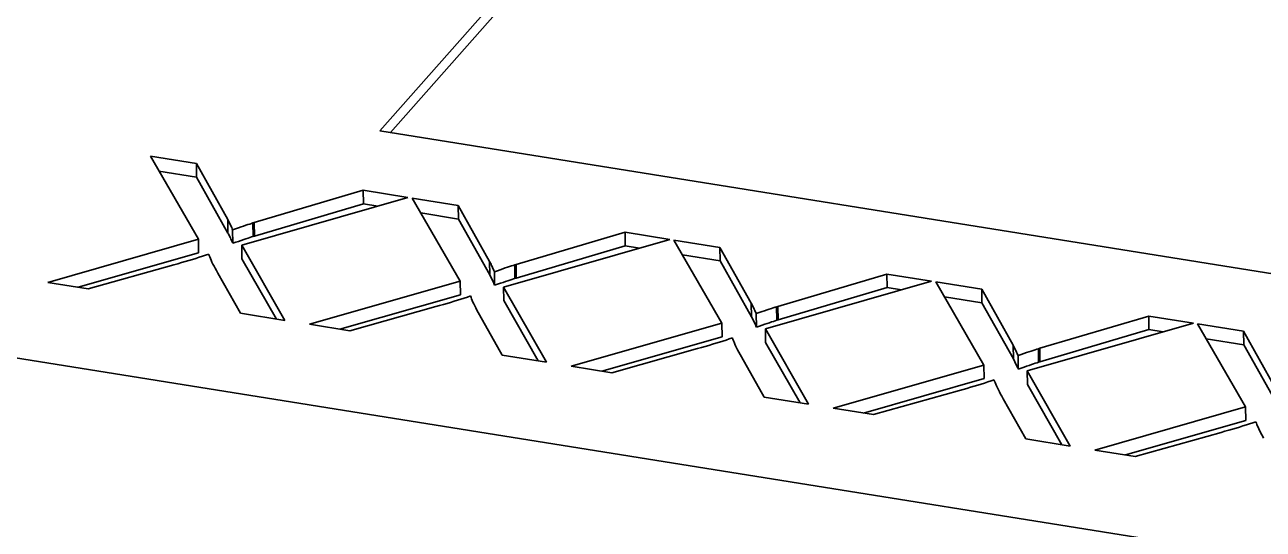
# Model space of a CAD drawing. Extents: x -1051 to 2563, y -231 to 775.
# Drawn here: x -182.077 to -177.975, y 537.503 to 539.175 of the extents above; entities that cross this region are included whole.
import ezdxf

# ---------------------------------------------------------------- set-up
doc = ezdxf.new("R2010")
doc.units = 0

msp = doc.modelspace()

# ---------------------------------------------------------------- linework, layer by layer
at = {"color": 7, "lineweight": 35, "ltscale": 0.110498}
msp.add_line((-180.901, 538.8238), (-177.977, 542.1384), dxfattribs=at)
at = {"color": 7, "lineweight": 35, "ltscale": 0.10919}
msp.add_line((-180.8656, 538.8181), (-177.9763, 542.0934), dxfattribs=at)
at = {"color": 7, "lineweight": 35, "ltscale": 0.188516}
msp.add_line((-173.4553, 537.6309), (-180.901, 538.8238), dxfattribs=at)
at = {"color": 7, "lineweight": 35, "ltscale": 0.007953}
for p, q in [((-181.5022, 538.4641), (-181.6613, 538.7395)), ((-178.0333, 537.9083), (-178.1924, 538.1837))]:
    msp.add_line(p, q, dxfattribs=at)
at = {"color": 7, "lineweight": 35, "ltscale": 0.003858}
for p, q in [((-181.6613, 538.7395), (-181.509, 538.7151)), ((-180.7941, 538.6006), (-180.6417, 538.5762)), ((-179.9269, 538.4617), (-179.7745, 538.4373)), ((-179.0597, 538.3227), (-178.9073, 538.2983)), ((-178.1924, 538.1837), (-178.0401, 538.1593))]:
    msp.add_line(p, q, dxfattribs=at)
at = {"color": 7, "lineweight": 35, "ltscale": 0.005311}
for p, q in [((-181.509, 538.7151), (-181.4051, 538.5298)), ((-180.641, 538.5312), (-180.5372, 538.3459)), ((-178.0401, 538.1593), (-177.9362, 537.974))]:
    msp.add_line(p, q, dxfattribs=at)
at = {"color": 7, "lineweight": 35, "ltscale": 0.001122}
for p, q in [((-181.509, 538.7151), (-181.5083, 538.6702)), ((-180.956, 538.6265), (-180.9553, 538.5817)), ((-181.3889, 538.4955), (-181.3882, 538.4507)), ((-180.0888, 538.4875), (-180.0881, 538.4427)), ((-180.5379, 538.3908), (-180.5372, 538.3459)), ((-180.635, 538.3251), (-180.6343, 538.2802)), ((-180.4913, 538.3056), (-180.4906, 538.2607)), ((-178.9073, 538.2983), (-178.9066, 538.2534)), ((-179.5826, 538.2416), (-179.5819, 538.1968)), ((-179.6544, 538.2177), (-179.6537, 538.1728)), ((-179.587, 538.2402), (-179.5863, 538.1954)), ((-178.3543, 538.2097), (-178.3536, 538.1648)), ((-178.0401, 538.1593), (-178.0394, 538.1144)), ((-178.8034, 538.1129), (-178.8027, 538.0681)), ((-178.7154, 538.1027), (-178.7147, 538.0578)), ((-178.9005, 538.0472), (-178.8998, 538.0023)), ((-178.7569, 538.0277), (-178.7561, 537.9828))]:
    msp.add_line(p, q, dxfattribs=at)
at = {"color": 7, "lineweight": 35, "ltscale": 0.003154}
for p, q in [((-181.6328, 538.6902), (-181.5083, 538.6702)), ((-180.7656, 538.5513), (-180.641, 538.5312)), ((-179.8984, 538.4123), (-179.7738, 538.3923)), ((-179.0312, 538.2733), (-178.9066, 538.2534)), ((-178.1639, 538.1344), (-178.0394, 538.1144))]:
    msp.add_line(p, q, dxfattribs=at)
at = {"color": 7, "lineweight": 35, "ltscale": 0.005312}
for p, q in [((-181.5083, 538.6702), (-181.4044, 538.4849)), ((-180.6417, 538.5762), (-180.5379, 538.3908)), ((-179.7745, 538.4373), (-179.6707, 538.2519)), ((-179.7738, 538.3923), (-179.6699, 538.207)), ((-178.9073, 538.2983), (-178.8034, 538.1129)), ((-178.9066, 538.2534), (-178.8027, 538.0681)), ((-178.0394, 538.1144), (-177.9355, 537.9291))]:
    msp.add_line(p, q, dxfattribs=at)
at = {"color": 7, "lineweight": 35, "ltscale": 0.009414}
for p, q in [((-181.317, 538.5195), (-180.956, 538.6265)), ((-181.3163, 538.4746), (-180.9553, 538.5817)), ((-180.4491, 538.3357), (-180.0881, 538.4427)), ((-179.5826, 538.2416), (-179.2216, 538.3486)), ((-178.7154, 538.1027), (-178.3543, 538.2097)), ((-178.7147, 538.0578), (-178.3536, 538.1648))]:
    msp.add_line(p, q, dxfattribs=at)
at = {"color": 7, "lineweight": 35, "ltscale": 0.003745}
for p, q in [((-180.956, 538.6265), (-180.8081, 538.6028)), ((-180.0888, 538.4875), (-179.9409, 538.4639)), ((-179.2216, 538.3486), (-179.0736, 538.325)), ((-178.3543, 538.2097), (-178.2064, 538.186))]:
    msp.add_line(p, q, dxfattribs=at)
at = {"color": 7, "lineweight": 35, "ltscale": 0.014319}
for p, q in [((-180.8081, 538.6028), (-181.3585, 538.4446)), ((-179.9409, 538.4639), (-180.4913, 538.3056)), ((-178.2064, 538.186), (-178.7569, 538.0277))]:
    msp.add_line(p, q, dxfattribs=at)
at = {"color": 7, "lineweight": 35, "ltscale": 0.001195}
for p, q in [((-180.9553, 538.5817), (-180.9081, 538.5741)), ((-180.0881, 538.4427), (-180.0409, 538.4351)), ((-179.2209, 538.3037), (-179.1736, 538.2961)), ((-178.3536, 538.1648), (-178.3064, 538.1572))]:
    msp.add_line(p, q, dxfattribs=at)
at = {"color": 7, "lineweight": 35, "ltscale": 0.007954}
for p, q in [((-180.635, 538.3251), (-180.7941, 538.6006)), ((-179.7678, 538.1862), (-179.9269, 538.4617)), ((-178.9005, 538.0472), (-179.0597, 538.3227))]:
    msp.add_line(p, q, dxfattribs=at)
at = {"color": 7, "lineweight": 35, "ltscale": 0.001123}
for p, q in [((-180.6417, 538.5762), (-180.641, 538.5312)), ((-181.4051, 538.5298), (-181.4044, 538.4849)), ((-181.3215, 538.5182), (-181.3208, 538.4733)), ((-181.317, 538.5195), (-181.3163, 538.4746)), ((-181.5022, 538.4641), (-181.5015, 538.4191)), ((-181.3585, 538.4446), (-181.3578, 538.3997)), ((-179.7745, 538.4373), (-179.7738, 538.3923)), ((-180.4543, 538.3792), (-180.4536, 538.3343)), ((-180.4498, 538.3806), (-180.4491, 538.3357)), ((-180.5217, 538.3566), (-180.521, 538.3117)), ((-179.2216, 538.3486), (-179.2209, 538.3037)), ((-179.6707, 538.2519), (-179.6699, 538.207)), ((-179.7678, 538.1862), (-179.7671, 538.1412)), ((-179.6241, 538.1667), (-179.6234, 538.1218)), ((-178.7872, 538.0787), (-178.7865, 538.0338)), ((-178.7198, 538.1013), (-178.7191, 538.0564)), ((-178.0333, 537.9083), (-178.0326, 537.8633))]:
    msp.add_line(p, q, dxfattribs=at)
at = {"color": 7, "lineweight": 35, "ltscale": 9.11098e-05}
for p, q in [((-181.4051, 538.5298), (-181.4034, 538.5266)), ((-181.4034, 538.5266), (-181.4017, 538.5233)), ((-181.4027, 538.4817), (-181.401, 538.4785))]:
    msp.add_line(p, q, dxfattribs=at)
at = {"color": 7, "lineweight": 35, "ltscale": 9.21232e-05}
for p, q in [((-181.4017, 538.5233), (-181.4001, 538.52)), ((-181.401, 538.4785), (-181.3994, 538.4752))]:
    msp.add_line(p, q, dxfattribs=at)
at = {"color": 7, "lineweight": 35, "ltscale": 9.34904e-05}
for p, q in [((-181.4001, 538.52), (-181.3984, 538.5167)), ((-181.3994, 538.4752), (-181.3977, 538.4718))]:
    msp.add_line(p, q, dxfattribs=at)
at = {"color": 7, "lineweight": 35, "ltscale": 9.31568e-05}
for p, q in [((-181.3984, 538.5167), (-181.3968, 538.5133)), ((-179.6649, 538.1973), (-179.6633, 538.1939))]:
    msp.add_line(p, q, dxfattribs=at)
at = {"color": 7, "lineweight": 35, "ltscale": 9.59152e-05}
for p, q in [((-181.3968, 538.5133), (-181.3952, 538.5098)), ((-180.528, 538.3709), (-180.5264, 538.3674)), ((-180.5289, 538.3295), (-180.5273, 538.326)), ((-179.6624, 538.2354), (-179.6608, 538.2319)), ((-178.7944, 538.0516), (-178.7928, 538.0481))]:
    msp.add_line(p, q, dxfattribs=at)
at = {"color": 7, "lineweight": 35, "ltscale": 9.5755e-05}
for p, q in [((-181.3952, 538.5098), (-181.3936, 538.5063)), ((-180.5273, 538.326), (-180.5257, 538.3225)), ((-179.6608, 538.2319), (-179.6591, 538.2285)), ((-179.66, 538.1871), (-179.6584, 538.1836))]:
    msp.add_line(p, q, dxfattribs=at)
at = {"color": 7, "lineweight": 35, "ltscale": 9.69864e-05}
for p, q in [((-181.3936, 538.5063), (-181.392, 538.5028)), ((-179.6591, 538.2285), (-179.6576, 538.2249)), ((-178.7935, 538.093), (-178.7919, 538.0895)), ((-178.7919, 538.0895), (-178.7903, 538.0859)), ((-178.7912, 538.0446), (-178.7896, 538.0411))]:
    msp.add_line(p, q, dxfattribs=at)
at = {"color": 7, "lineweight": 35, "ltscale": 9.82275e-05}
for p, q in [((-181.392, 538.5028), (-181.3904, 538.4992)), ((-180.5264, 538.3674), (-180.5248, 538.3638)), ((-180.5248, 538.3638), (-180.5232, 538.3602)), ((-180.5241, 538.319), (-180.5225, 538.3154))]:
    msp.add_line(p, q, dxfattribs=at)
at = {"color": 7, "lineweight": 35, "ltscale": 9.94781e-05}
for p, q in [((-181.3904, 538.4992), (-181.3889, 538.4955)), ((-181.3897, 538.4543), (-181.3882, 538.4507)), ((-180.5225, 538.3154), (-180.521, 538.3117)), ((-179.656, 538.2213), (-179.6544, 538.2177)), ((-178.7888, 538.0824), (-178.7872, 538.0787)), ((-178.7881, 538.0375), (-178.7865, 538.0338))]:
    msp.add_line(p, q, dxfattribs=at)
at = {"color": 7, "lineweight": 35, "ltscale": 0.000261905}
for p, q in [((-181.3889, 538.4955), (-181.379, 538.499)), ((-181.3882, 538.4507), (-181.3783, 538.4541))]:
    msp.add_line(p, q, dxfattribs=at)
at = {"color": 7, "lineweight": 35, "ltscale": 0.000246349}
msp.add_line((-181.379, 538.499), (-181.3697, 538.5022), dxfattribs=at)
at = {"color": 7, "lineweight": 35, "ltscale": 0.00022908}
msp.add_line((-181.3697, 538.5022), (-181.361, 538.5051), dxfattribs=at)
at = {"color": 7, "lineweight": 35, "ltscale": 0.000213882}
for p, q in [((-181.361, 538.5051), (-181.3529, 538.5079)), ((-181.3603, 538.4602), (-181.3522, 538.463)), ((-180.4931, 538.3213), (-180.485, 538.324)), ((-179.6265, 538.2272), (-179.6184, 538.23))]:
    msp.add_line(p, q, dxfattribs=at)
at = {"color": 7, "lineweight": 35, "ltscale": 0.000197474}
for p, q in [((-181.3529, 538.5079), (-181.3454, 538.5104)), ((-178.7512, 538.091), (-178.7437, 538.0935)), ((-178.7505, 538.0461), (-178.743, 538.0486))]:
    msp.add_line(p, q, dxfattribs=at)
at = {"color": 7, "lineweight": 35, "ltscale": 0.00018107}
for p, q in [((-181.3454, 538.5104), (-181.3385, 538.5126)), ((-178.743, 538.0486), (-178.7361, 538.0509))]:
    msp.add_line(p, q, dxfattribs=at)
at = {"color": 7, "lineweight": 35, "ltscale": 0.000165145}
for p, q in [((-181.3385, 538.5126), (-181.3322, 538.5147)), ((-181.3378, 538.4678), (-181.3315, 538.4698)), ((-180.4713, 538.3737), (-180.465, 538.3758)), ((-180.4706, 538.3288), (-180.4643, 538.3309)), ((-179.6041, 538.2347), (-179.5978, 538.2368))]:
    msp.add_line(p, q, dxfattribs=at)
at = {"color": 7, "lineweight": 35, "ltscale": 0.000149107}
for p, q in [((-181.3322, 538.5147), (-181.3266, 538.5165)), ((-180.465, 538.3758), (-180.4593, 538.3776)), ((-180.4643, 538.3309), (-180.4586, 538.3327)), ((-179.5978, 538.2368), (-179.5921, 538.2386)), ((-178.7306, 538.0979), (-178.7249, 538.0997)), ((-178.7299, 538.053), (-178.7242, 538.0548))]:
    msp.add_line(p, q, dxfattribs=at)
at = {"color": 7, "lineweight": 35, "ltscale": 0.000133543}
msp.add_line((-181.3266, 538.5165), (-181.3215, 538.5182), dxfattribs=at)
at = {"color": 7, "lineweight": 35, "ltscale": 0.000116703}
for p, q in [((-181.3215, 538.5182), (-181.317, 538.5195)), ((-181.3208, 538.4733), (-181.3163, 538.4746))]:
    msp.add_line(p, q, dxfattribs=at)
at = {"color": 7, "lineweight": 35, "ltscale": 0.009413}
for p, q in [((-180.4498, 538.3806), (-180.0888, 538.4875)), ((-179.5819, 538.1968), (-179.2209, 538.3037))]:
    msp.add_line(p, q, dxfattribs=at)
at = {"color": 7, "lineweight": 35, "ltscale": 0.012982}
for p, q in [((-182.0014, 538.3212), (-181.5022, 538.4641)), ((-181.1342, 538.1822), (-180.635, 538.3251)), ((-180.267, 538.0432), (-179.7678, 538.1862)), ((-179.3997, 537.9043), (-178.9005, 538.0472)), ((-178.5325, 537.7654), (-178.0333, 537.9083))]:
    msp.add_line(p, q, dxfattribs=at)
at = {"color": 7, "lineweight": 35, "ltscale": 8.97581e-05}
for p, q in [((-181.4044, 538.4849), (-181.4027, 538.4817)), ((-179.6699, 538.207), (-179.6683, 538.2038))]:
    msp.add_line(p, q, dxfattribs=at)
at = {"color": 7, "lineweight": 35, "ltscale": 9.46975e-05}
for p, q in [((-181.3977, 538.4718), (-181.3961, 538.4684)), ((-180.5312, 538.3777), (-180.5296, 538.3743)), ((-178.7968, 538.0999), (-178.7951, 538.0964))]:
    msp.add_line(p, q, dxfattribs=at)
at = {"color": 7, "lineweight": 35, "ltscale": 9.43712e-05}
for p, q in [((-181.3961, 538.4684), (-181.3945, 538.465)), ((-180.5296, 538.3743), (-180.528, 538.3709)), ((-179.6617, 538.1905), (-179.66, 538.1871))]:
    msp.add_line(p, q, dxfattribs=at)
at = {"color": 7, "lineweight": 35, "ltscale": 9.7301e-05}
msp.add_line((-181.3945, 538.465), (-181.3929, 538.4614), dxfattribs=at)
at = {"color": 7, "lineweight": 35, "ltscale": 9.6831e-05}
for p, q in [((-181.3929, 538.4614), (-181.3913, 538.4579)), ((-181.3913, 538.4579), (-181.3897, 538.4543)), ((-180.5257, 538.3225), (-180.5241, 538.319))]:
    msp.add_line(p, q, dxfattribs=at)
at = {"color": 7, "lineweight": 35, "ltscale": 0.000245852}
for p, q in [((-181.3783, 538.4541), (-181.369, 538.4573)), ((-179.6445, 538.2211), (-179.6352, 538.2242)), ((-179.6438, 538.1762), (-179.6345, 538.1794)), ((-178.7773, 538.0822), (-178.768, 538.0853)), ((-178.7766, 538.0372), (-178.7673, 538.0404))]:
    msp.add_line(p, q, dxfattribs=at)
at = {"color": 7, "lineweight": 35, "ltscale": 0.000229442}
for p, q in [((-181.369, 538.4573), (-181.3603, 538.4602)), ((-180.5018, 538.3184), (-180.4931, 538.3213)), ((-178.768, 538.0853), (-178.7593, 538.0883))]:
    msp.add_line(p, q, dxfattribs=at)
at = {"color": 7, "lineweight": 35, "ltscale": 0.000197112}
for p, q in [((-181.3522, 538.463), (-181.3447, 538.4655)), ((-180.4857, 538.3689), (-180.4782, 538.3714)), ((-180.485, 538.324), (-180.4775, 538.3265)), ((-179.6184, 538.23), (-179.611, 538.2325)), ((-179.6177, 538.1851), (-179.6103, 538.1876))]:
    msp.add_line(p, q, dxfattribs=at)
at = {"color": 7, "lineweight": 35, "ltscale": 0.000181913}
for p, q in [((-181.3447, 538.4655), (-181.3378, 538.4678)), ((-180.4782, 538.3714), (-180.4713, 538.3737)), ((-179.6103, 538.1876), (-179.6034, 538.1899))]:
    msp.add_line(p, q, dxfattribs=at)
at = {"color": 7, "lineweight": 35, "ltscale": 0.000148744}
msp.add_line((-181.3315, 538.4698), (-181.3259, 538.4717), dxfattribs=at)
at = {"color": 7, "lineweight": 35, "ltscale": 0.00013308}
for p, q in [((-181.3259, 538.4717), (-181.3208, 538.4733)), ((-179.5921, 538.2386), (-179.587, 538.2402))]:
    msp.add_line(p, q, dxfattribs=at)
at = {"color": 7, "lineweight": 35, "ltscale": 0.010374}
for p, q in [((-181.9004, 538.3049), (-181.5015, 538.4191)), ((-181.0332, 538.166), (-180.6343, 538.2802)), ((-180.166, 538.027), (-179.7671, 538.1412)), ((-179.2988, 537.8881), (-178.8998, 538.0023)), ((-178.4315, 537.7491), (-178.0326, 537.8633))]:
    msp.add_line(p, q, dxfattribs=at)
at = {"color": 7, "lineweight": 35, "ltscale": 0.000285661}
for p, q in [((-181.4889, 538.408), (-181.4997, 538.4044)), ((-179.7544, 538.1301), (-179.7653, 538.1265)), ((-178.8872, 537.9911), (-178.8981, 537.9875)), ((-178.02, 537.8522), (-178.0309, 537.8486))]:
    msp.add_line(p, q, dxfattribs=at)
at = {"color": 7, "lineweight": 35, "ltscale": 0.000279503}
for p, q in [((-181.4783, 538.4115), (-181.4889, 538.408)), ((-179.7438, 538.1336), (-179.7544, 538.1301)), ((-178.8766, 537.9946), (-178.8872, 537.9911))]:
    msp.add_line(p, q, dxfattribs=at)
at = {"color": 7, "lineweight": 35, "ltscale": 0.000273359}
for p, q in [((-181.4679, 538.415), (-181.4783, 538.4115)), ((-180.6007, 538.2761), (-180.6111, 538.2725)), ((-178.8663, 537.9982), (-178.8766, 537.9946))]:
    msp.add_line(p, q, dxfattribs=at)
at = {"color": 7, "lineweight": 35, "ltscale": 0.000118705}
msp.add_line((-181.4665, 538.4105), (-181.4679, 538.415), dxfattribs=at)
at = {"color": 7, "lineweight": 35, "ltscale": 0.000130371}
msp.add_line((-181.4646, 538.4056), (-181.4665, 538.4105), dxfattribs=at)
at = {"color": 7, "lineweight": 35, "ltscale": 0.000141677}
msp.add_line((-181.4625, 538.4004), (-181.4646, 538.4056), dxfattribs=at)
at = {"color": 7, "lineweight": 35, "ltscale": 0.007177}
for p, q in [((-181.3585, 538.4446), (-181.2161, 538.1953)), ((-179.6241, 538.1667), (-179.4817, 537.9174)), ((-178.7569, 538.0277), (-178.6144, 537.7784))]:
    msp.add_line(p, q, dxfattribs=at)
at = {"color": 7, "lineweight": 35, "ltscale": 0.007382}
for p, q in [((-181.5832, 538.3796), (-181.8675, 538.2997)), ((-179.8488, 538.1017), (-180.133, 538.0218))]:
    msp.add_line(p, q, dxfattribs=at)
at = {"color": 7, "lineweight": 35, "ltscale": 0.000329858}
for p, q in [((-181.5705, 538.3832), (-181.5832, 538.3796)), ((-178.9688, 537.9663), (-178.9815, 537.9628))]:
    msp.add_line(p, q, dxfattribs=at)
at = {"color": 7, "lineweight": 35, "ltscale": 0.000323616}
for p, q in [((-181.558, 538.3867), (-181.5705, 538.3832)), ((-180.6908, 538.2477), (-180.7033, 538.2442)), ((-178.9564, 537.9698), (-178.9688, 537.9663))]:
    msp.add_line(p, q, dxfattribs=at)
at = {"color": 7, "lineweight": 35, "ltscale": 0.000317383}
for p, q in [((-181.5459, 538.3903), (-181.558, 538.3867)), ((-178.9442, 537.9734), (-178.9564, 537.9698)), ((-178.077, 537.8345), (-178.0892, 537.8309))]:
    msp.add_line(p, q, dxfattribs=at)
at = {"color": 7, "lineweight": 35, "ltscale": 0.000310795}
for p, q in [((-181.5339, 538.3938), (-181.5459, 538.3903)), ((-180.6667, 538.2549), (-180.6786, 538.2513)), ((-179.7995, 538.1159), (-179.8114, 538.1124))]:
    msp.add_line(p, q, dxfattribs=at)
at = {"color": 7, "lineweight": 35, "ltscale": 0.000304584}
for p, q in [((-181.5223, 538.3973), (-181.5339, 538.3938)), ((-180.6551, 538.2584), (-180.6667, 538.2549)), ((-179.7878, 538.1194), (-179.7995, 538.1159)), ((-178.9206, 537.9805), (-178.9323, 537.977)), ((-178.0534, 537.8416), (-178.065, 537.838))]:
    msp.add_line(p, q, dxfattribs=at)
at = {"color": 7, "lineweight": 35, "ltscale": 0.000298385}
for p, q in [((-181.5109, 538.4009), (-181.5223, 538.3973)), ((-179.7764, 538.123), (-179.7878, 538.1194))]:
    msp.add_line(p, q, dxfattribs=at)
at = {"color": 7, "lineweight": 35, "ltscale": 0.000292198}
for p, q in [((-181.4997, 538.4044), (-181.5109, 538.4009)), ((-179.7653, 538.1265), (-179.7764, 538.123)), ((-178.8981, 537.9875), (-178.9092, 537.984)), ((-178.0309, 537.8486), (-178.042, 537.8451))]:
    msp.add_line(p, q, dxfattribs=at)
at = {"color": 7, "lineweight": 35, "ltscale": 0.000155085}
msp.add_line((-181.46, 538.3947), (-181.4625, 538.4004), dxfattribs=at)
at = {"color": 7, "lineweight": 35, "ltscale": 0.000168278}
for p, q in [((-181.4572, 538.3886), (-181.46, 538.3947)), ((-180.5899, 538.2496), (-180.5928, 538.2557)), ((-179.7227, 538.1107), (-179.7256, 538.1168)), ((-178.8555, 537.9717), (-178.8583, 537.9778)), ((-177.9883, 537.8328), (-177.9911, 537.8389))]:
    msp.add_line(p, q, dxfattribs=at)
at = {"color": 7, "lineweight": 35, "ltscale": 0.000180157}
for p, q in [((-181.454, 538.3821), (-181.4572, 538.3886)), ((-180.5868, 538.2432), (-180.5899, 538.2496)), ((-179.7195, 538.1042), (-179.7227, 538.1107)), ((-178.8523, 537.9653), (-178.8555, 537.9717))]:
    msp.add_line(p, q, dxfattribs=at)
at = {"color": 7, "lineweight": 35, "ltscale": 0.000193463}
for p, q in [((-181.4505, 538.3752), (-181.454, 538.3821)), ((-180.5833, 538.2363), (-180.5868, 538.2432)), ((-179.716, 538.0974), (-179.7195, 538.1042)), ((-178.8488, 537.9584), (-178.8523, 537.9653))]:
    msp.add_line(p, q, dxfattribs=at)
at = {"color": 7, "lineweight": 35, "ltscale": 0.000206806}
msp.add_line((-181.4466, 538.3679), (-181.4505, 538.3752), dxfattribs=at)
at = {"color": 7, "lineweight": 35, "ltscale": 0.000219201}
msp.add_line((-181.4424, 538.3602), (-181.4466, 538.3679), dxfattribs=at)
at = {"color": 7, "lineweight": 35, "ltscale": 0.005757}
for p, q in [((-181.3578, 538.3997), (-181.2436, 538.1997)), ((-180.4906, 538.2607), (-180.3763, 538.0608)), ((-179.6234, 538.1218), (-179.5091, 537.9218)), ((-178.7561, 537.9828), (-178.6419, 537.7829))]:
    msp.add_line(p, q, dxfattribs=at)
at = {"color": 7, "lineweight": 35, "ltscale": 8.99371e-05}
for p, q in [((-180.5379, 538.3908), (-180.5362, 538.3876)), ((-178.8034, 538.1129), (-178.8017, 538.1097))]:
    msp.add_line(p, q, dxfattribs=at)
at = {"color": 7, "lineweight": 35, "ltscale": 9.09347e-05}
for p, q in [((-180.5362, 538.3876), (-180.5345, 538.3844)), ((-180.5355, 538.3427), (-180.5338, 538.3395)), ((-179.669, 538.2487), (-179.6673, 538.2454)), ((-179.6683, 538.2038), (-179.6666, 538.2006)), ((-178.801, 538.0648), (-178.7994, 538.0616))]:
    msp.add_line(p, q, dxfattribs=at)
at = {"color": 7, "lineweight": 35, "ltscale": 9.22944e-05}
for p, q in [((-180.5345, 538.3844), (-180.5329, 538.3811)), ((-180.5338, 538.3395), (-180.5322, 538.3362)), ((-179.6673, 538.2454), (-179.6656, 538.2421)), ((-178.7994, 538.0616), (-178.7977, 538.0583))]:
    msp.add_line(p, q, dxfattribs=at)
at = {"color": 7, "lineweight": 35, "ltscale": 9.3323e-05}
for p, q in [((-180.5329, 538.3811), (-180.5312, 538.3777)), ((-180.5322, 538.3362), (-180.5305, 538.3328)), ((-180.5305, 538.3328), (-180.5289, 538.3295)), ((-179.6656, 538.2421), (-179.664, 538.2388)), ((-179.664, 538.2388), (-179.6624, 538.2354)), ((-178.7984, 538.1032), (-178.7968, 538.0999)), ((-178.7977, 538.0583), (-178.7961, 538.0549)), ((-178.7961, 538.0549), (-178.7944, 538.0516))]:
    msp.add_line(p, q, dxfattribs=at)
at = {"color": 7, "lineweight": 35, "ltscale": 0.000229934}
for p, q in [((-180.5025, 538.3632), (-180.4938, 538.3662)), ((-179.6345, 538.1794), (-179.6258, 538.1824)), ((-178.7673, 538.0404), (-178.7586, 538.0434))]:
    msp.add_line(p, q, dxfattribs=at)
at = {"color": 7, "lineweight": 35, "ltscale": 0.000213397}
msp.add_line((-180.4938, 538.3662), (-180.4857, 538.3689), dxfattribs=at)
at = {"color": 7, "lineweight": 35, "ltscale": 0.000132716}
for p, q in [((-180.4593, 538.3776), (-180.4543, 538.3792)), ((-180.4586, 538.3327), (-180.4536, 538.3343)), ((-179.5914, 538.1938), (-179.5863, 538.1954)), ((-178.7249, 538.0997), (-178.7198, 538.1013)), ((-178.7242, 538.0548), (-178.7191, 538.0564))]:
    msp.add_line(p, q, dxfattribs=at)
at = {"color": 7, "lineweight": 35, "ltscale": 0.000117151}
for p, q in [((-180.4543, 538.3792), (-180.4498, 538.3806)), ((-180.4536, 538.3343), (-180.4491, 538.3357))]:
    msp.add_line(p, q, dxfattribs=at)
at = {"color": 7, "lineweight": 35, "ltscale": 0.00023224}
msp.add_line((-181.4379, 538.3521), (-181.4424, 538.3602), dxfattribs=at)
at = {"color": 7, "lineweight": 35, "ltscale": 0.003825}
for p, q in [((-181.3628, 538.2188), (-181.4379, 538.3521)), ((-179.6283, 537.9409), (-179.7034, 538.0742)), ((-178.7611, 537.802), (-178.8362, 537.9353))]:
    msp.add_line(p, q, dxfattribs=at)
at = {"color": 7, "lineweight": 35, "ltscale": 9.12861e-05}
for p, q in [((-180.5372, 538.3459), (-180.5355, 538.3427)), ((-179.6707, 538.2519), (-179.669, 538.2487)), ((-178.8027, 538.0681), (-178.801, 538.0648))]:
    msp.add_line(p, q, dxfattribs=at)
at = {"color": 7, "lineweight": 35, "ltscale": 9.80756e-05}
for p, q in [((-180.5232, 538.3602), (-180.5217, 538.3566)), ((-179.6576, 538.2249), (-179.656, 538.2213)), ((-179.6569, 538.18), (-179.6553, 538.1764)), ((-179.6553, 538.1764), (-179.6537, 538.1728)), ((-178.7896, 538.0411), (-178.7881, 538.0375))]:
    msp.add_line(p, q, dxfattribs=at)
at = {"color": 7, "lineweight": 35, "ltscale": 0.000262266}
for p, q in [((-180.5217, 538.3566), (-180.5117, 538.36)), ((-180.521, 538.3117), (-180.511, 538.3151)), ((-179.6544, 538.2177), (-179.6445, 538.2211)), ((-179.6537, 538.1728), (-179.6438, 538.1762)), ((-178.7872, 538.0787), (-178.7773, 538.0822)), ((-178.7865, 538.0338), (-178.7766, 538.0372))]:
    msp.add_line(p, q, dxfattribs=at)
at = {"color": 7, "lineweight": 35, "ltscale": 0.000245491}
msp.add_line((-180.5117, 538.36), (-180.5025, 538.3632), dxfattribs=at)
at = {"color": 7, "lineweight": 35, "ltscale": 0.000181432}
for p, q in [((-180.4775, 538.3265), (-180.4706, 538.3288)), ((-179.611, 538.2325), (-179.6041, 538.2347))]:
    msp.add_line(p, q, dxfattribs=at)
at = {"color": 7, "lineweight": 35, "ltscale": 0.014318}
msp.add_line((-179.0736, 538.325), (-179.6241, 538.1667), dxfattribs=at)
at = {"color": 7, "lineweight": 35, "ltscale": 0.282773}
msp.add_line((-172.3249, 536.504), (-183.4933, 538.2934), dxfattribs=at)
at = {"color": 7, "lineweight": 35, "ltscale": 0.003392}
for p, q in [((-181.8675, 538.2997), (-182.0014, 538.3212)), ((-181.0002, 538.1607), (-181.1342, 538.1822))]:
    msp.add_line(p, q, dxfattribs=at)
at = {"color": 7, "lineweight": 35, "ltscale": 0.000245989}
msp.add_line((-180.511, 538.3151), (-180.5018, 538.3184), dxfattribs=at)
at = {"color": 7, "lineweight": 35, "ltscale": 0.007176}
msp.add_line((-180.4913, 538.3056), (-180.3489, 538.0564), dxfattribs=at)
at = {"color": 7, "lineweight": 35, "ltscale": 0.000329491}
msp.add_line((-180.7033, 538.2442), (-180.716, 538.2407), dxfattribs=at)
at = {"color": 7, "lineweight": 35, "ltscale": 0.000317812}
msp.add_line((-180.6786, 538.2513), (-180.6908, 538.2477), dxfattribs=at)
at = {"color": 7, "lineweight": 35, "ltscale": 0.000298749}
msp.add_line((-180.6436, 538.262), (-180.6551, 538.2584), dxfattribs=at)
at = {"color": 7, "lineweight": 35, "ltscale": 0.000291834}
msp.add_line((-180.6325, 538.2655), (-180.6436, 538.262), dxfattribs=at)
at = {"color": 7, "lineweight": 35, "ltscale": 0.000285556}
msp.add_line((-180.6216, 538.269), (-180.6325, 538.2655), dxfattribs=at)
at = {"color": 7, "lineweight": 35, "ltscale": 0.000279141}
msp.add_line((-180.6111, 538.2725), (-180.6216, 538.269), dxfattribs=at)
at = {"color": 7, "lineweight": 35, "ltscale": 0.000117374}
for p, q in [((-180.5992, 538.2716), (-180.6007, 538.2761)), ((-179.732, 538.1326), (-179.7335, 538.1371)), ((-178.8648, 537.9937), (-178.8663, 537.9982))]:
    msp.add_line(p, q, dxfattribs=at)
at = {"color": 7, "lineweight": 35, "ltscale": 0.000130238}
for p, q in [((-180.5974, 538.2667), (-180.5992, 538.2716)), ((-179.7302, 538.1277), (-179.732, 538.1326))]:
    msp.add_line(p, q, dxfattribs=at)
at = {"color": 7, "lineweight": 35, "ltscale": 0.000143234}
msp.add_line((-180.5953, 538.2614), (-180.5974, 538.2667), dxfattribs=at)
at = {"color": 7, "lineweight": 35, "ltscale": 0.000154932}
for p, q in [((-180.5928, 538.2557), (-180.5953, 538.2614)), ((-179.7256, 538.1168), (-179.728, 538.1225)), ((-177.9911, 537.8389), (-177.9936, 537.8446))]:
    msp.add_line(p, q, dxfattribs=at)
at = {"color": 7, "lineweight": 35, "ltscale": 0.000116787}
for p, q in [((-179.587, 538.2402), (-179.5826, 538.2416)), ((-179.5863, 538.1954), (-179.5819, 538.1968)), ((-178.7191, 538.0564), (-178.7147, 538.0578))]:
    msp.add_line(p, q, dxfattribs=at)
at = {"color": 7, "lineweight": 35, "ltscale": 0.003713}
for p, q in [((-181.2161, 538.1953), (-181.3628, 538.2188)), ((-180.3489, 538.0564), (-180.4955, 538.0798)), ((-179.4817, 537.9174), (-179.6283, 537.9409)), ((-178.6144, 537.7784), (-178.7611, 537.802))]:
    msp.add_line(p, q, dxfattribs=at)
at = {"color": 7, "lineweight": 35, "ltscale": 0.007383}
for p, q in [((-180.716, 538.2407), (-181.0002, 538.1607)), ((-178.9815, 537.9628), (-179.2658, 537.8828)), ((-178.1143, 537.8239), (-178.3986, 537.7439))]:
    msp.add_line(p, q, dxfattribs=at)
at = {"color": 7, "lineweight": 35, "ltscale": 0.000205635}
msp.add_line((-180.5794, 538.229), (-180.5833, 538.2363), dxfattribs=at)
at = {"color": 7, "lineweight": 35, "ltscale": 0.000219018}
for p, q in [((-180.5752, 538.2213), (-180.5794, 538.229)), ((-179.708, 538.0823), (-179.7122, 538.09))]:
    msp.add_line(p, q, dxfattribs=at)
at = {"color": 7, "lineweight": 35, "ltscale": 0.000232425}
for p, q in [((-180.5707, 538.2132), (-180.5752, 538.2213)), ((-179.7034, 538.0742), (-179.708, 538.0823))]:
    msp.add_line(p, q, dxfattribs=at)
at = {"color": 7, "lineweight": 35, "ltscale": 0.003827}
msp.add_line((-180.4955, 538.0798), (-180.5707, 538.2132), dxfattribs=at)
at = {"color": 7, "lineweight": 35, "ltscale": 9.24669e-05}
for p, q in [((-179.6666, 538.2006), (-179.6649, 538.1973)), ((-178.8001, 538.1065), (-178.7984, 538.1032))]:
    msp.add_line(p, q, dxfattribs=at)
at = {"color": 7, "lineweight": 35, "ltscale": 0.000229573}
msp.add_line((-179.6352, 538.2242), (-179.6265, 538.2272), dxfattribs=at)
at = {"color": 7, "lineweight": 35, "ltscale": 9.48626e-05}
msp.add_line((-179.6633, 538.1939), (-179.6617, 538.1905), dxfattribs=at)
at = {"color": 7, "lineweight": 35, "ltscale": 9.83807e-05}
msp.add_line((-179.6584, 538.1836), (-179.6569, 538.18), dxfattribs=at)
at = {"color": 7, "lineweight": 35, "ltscale": 0.000213035}
msp.add_line((-179.6258, 538.1824), (-179.6177, 538.1851), dxfattribs=at)
at = {"color": 7, "lineweight": 35, "ltscale": 0.000165035}
msp.add_line((-179.6034, 538.1899), (-179.5971, 538.1919), dxfattribs=at)
at = {"color": 7, "lineweight": 35, "ltscale": 0.000149583}
msp.add_line((-179.5971, 538.1919), (-179.5914, 538.1938), dxfattribs=at)
at = {"color": 7, "lineweight": 35, "ltscale": 0.000272507}
msp.add_line((-179.7335, 538.1371), (-179.7438, 538.1336), dxfattribs=at)
at = {"color": 7, "lineweight": 35, "ltscale": 0.000141821}
msp.add_line((-179.728, 538.1225), (-179.7302, 538.1277), dxfattribs=at)
at = {"color": 7, "lineweight": 35, "ltscale": 0.000330271}
msp.add_line((-179.836, 538.1053), (-179.8488, 538.1017), dxfattribs=at)
at = {"color": 7, "lineweight": 35, "ltscale": 0.000323249}
for p, q in [((-179.8236, 538.1088), (-179.836, 538.1053)), ((-178.0892, 537.8309), (-178.1016, 537.8274))]:
    msp.add_line(p, q, dxfattribs=at)
at = {"color": 7, "lineweight": 35, "ltscale": 0.000317749}
msp.add_line((-179.8114, 538.1124), (-179.8236, 538.1088), dxfattribs=at)
at = {"color": 7, "lineweight": 35, "ltscale": 0.000206983}
for p, q in [((-179.7122, 538.09), (-179.716, 538.0974)), ((-177.9777, 537.8121), (-177.9816, 537.8195))]:
    msp.add_line(p, q, dxfattribs=at)
at = {"color": 7, "lineweight": 35, "ltscale": 9.07609e-05}
msp.add_line((-178.8017, 538.1097), (-178.8001, 538.1065), dxfattribs=at)
at = {"color": 7, "lineweight": 35, "ltscale": 9.45337e-05}
msp.add_line((-178.7951, 538.0964), (-178.7935, 538.093), dxfattribs=at)
at = {"color": 7, "lineweight": 35, "ltscale": 9.66768e-05}
msp.add_line((-178.7903, 538.0859), (-178.7888, 538.0824), dxfattribs=at)
at = {"color": 7, "lineweight": 35, "ltscale": 0.000213521}
for p, q in [((-178.7593, 538.0883), (-178.7512, 538.091)), ((-178.7586, 538.0434), (-178.7505, 538.0461))]:
    msp.add_line(p, q, dxfattribs=at)
at = {"color": 7, "lineweight": 35, "ltscale": 0.000181551}
msp.add_line((-178.7437, 538.0935), (-178.7368, 538.0958), dxfattribs=at)
at = {"color": 7, "lineweight": 35, "ltscale": 0.000165507}
for p, q in [((-178.7368, 538.0958), (-178.7306, 538.0979)), ((-178.7361, 538.0509), (-178.7299, 538.053))]:
    msp.add_line(p, q, dxfattribs=at)
at = {"color": 7, "lineweight": 35, "ltscale": 0.000116338}
msp.add_line((-178.7198, 538.1013), (-178.7154, 538.1027), dxfattribs=at)
at = {"color": 7, "lineweight": 35, "ltscale": 0.003391}
for p, q in [((-180.133, 538.0218), (-180.267, 538.0432)), ((-179.2658, 537.8828), (-179.3997, 537.9043)), ((-178.3986, 537.7439), (-178.5325, 537.7654))]:
    msp.add_line(p, q, dxfattribs=at)
at = {"color": 7, "lineweight": 35, "ltscale": 9.5596e-05}
msp.add_line((-178.7928, 538.0481), (-178.7912, 538.0446), dxfattribs=at)
at = {"color": 7, "lineweight": 35, "ltscale": 0.000311233}
msp.add_line((-178.9323, 537.977), (-178.9442, 537.9734), dxfattribs=at)
at = {"color": 7, "lineweight": 35, "ltscale": 0.000297936}
msp.add_line((-178.9092, 537.984), (-178.9206, 537.9805), dxfattribs=at)
at = {"color": 7, "lineweight": 35, "ltscale": 0.000130105}
for p, q in [((-178.863, 537.9888), (-178.8648, 537.9937)), ((-177.9958, 537.8499), (-177.9976, 537.8547))]:
    msp.add_line(p, q, dxfattribs=at)
at = {"color": 7, "lineweight": 35, "ltscale": 0.000143378}
msp.add_line((-178.8608, 537.9835), (-178.863, 537.9888), dxfattribs=at)
at = {"color": 7, "lineweight": 35, "ltscale": 0.000154779}
msp.add_line((-178.8583, 537.9778), (-178.8608, 537.9835), dxfattribs=at)
at = {"color": 7, "lineweight": 35, "ltscale": 0.000205814}
msp.add_line((-178.8449, 537.9511), (-178.8488, 537.9584), dxfattribs=at)
at = {"color": 7, "lineweight": 35, "ltscale": 0.000220178}
msp.add_line((-178.8408, 537.9434), (-178.8449, 537.9511), dxfattribs=at)
at = {"color": 7, "lineweight": 35, "ltscale": 0.000231281}
msp.add_line((-178.8362, 537.9353), (-178.8408, 537.9434), dxfattribs=at)
at = {"color": 7, "lineweight": 35, "ltscale": 0.000311161}
msp.add_line((-178.065, 537.838), (-178.077, 537.8345), dxfattribs=at)
at = {"color": 7, "lineweight": 35, "ltscale": 0.00029802}
msp.add_line((-178.042, 537.8451), (-178.0534, 537.8416), dxfattribs=at)
at = {"color": 7, "lineweight": 35, "ltscale": 0.000279865}
msp.add_line((-178.0094, 537.8557), (-178.02, 537.8522), dxfattribs=at)
at = {"color": 7, "lineweight": 35, "ltscale": 0.000272998}
msp.add_line((-177.999, 537.8593), (-178.0094, 537.8557), dxfattribs=at)
at = {"color": 7, "lineweight": 35, "ltscale": 0.000118823}
msp.add_line((-177.9976, 537.8547), (-177.999, 537.8593), dxfattribs=at)
at = {"color": 7, "lineweight": 35, "ltscale": 0.000141966}
msp.add_line((-177.9936, 537.8446), (-177.9958, 537.8499), dxfattribs=at)
at = {"color": 7, "lineweight": 35, "ltscale": 0.000179989}
msp.add_line((-177.9851, 537.8264), (-177.9883, 537.8328), dxfattribs=at)
at = {"color": 7, "lineweight": 35, "ltscale": 0.000330226}
msp.add_line((-178.1016, 537.8274), (-178.1143, 537.8239), dxfattribs=at)
at = {"color": 7, "lineweight": 35, "ltscale": 0.000193637}
msp.add_line((-177.9816, 537.8195), (-177.9851, 537.8264), dxfattribs=at)
at = {"color": 7, "lineweight": 35, "ltscale": 0.000218836}
msp.add_line((-177.9735, 537.8044), (-177.9777, 537.8121), dxfattribs=at)

doc.saveas('drawing.dxf')
